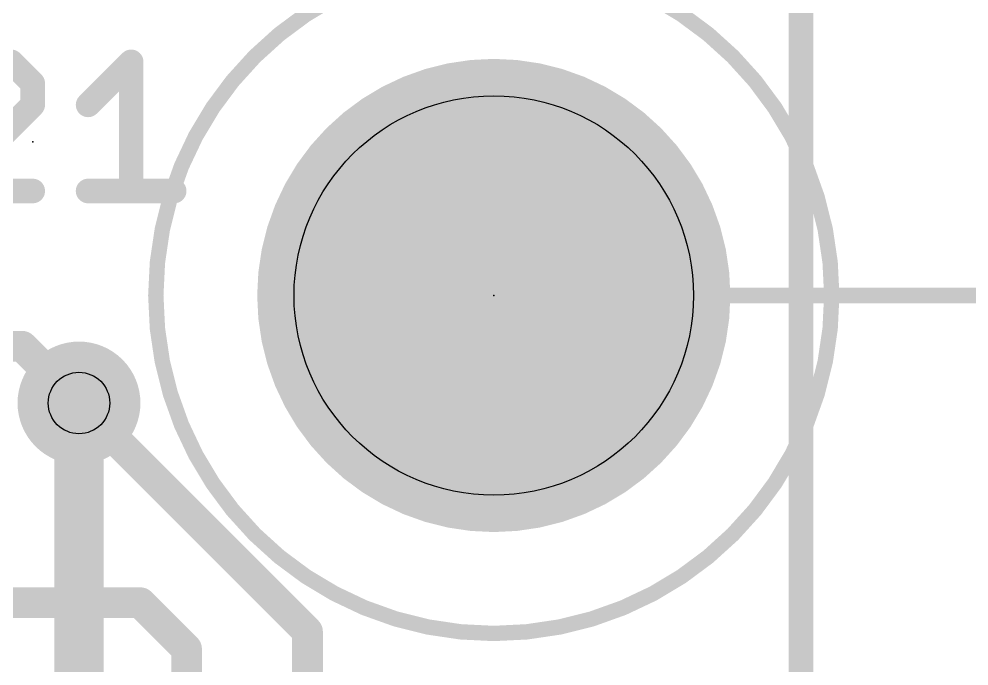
# Model space of a CAD drawing. Extents: x -33 to 74, y -9 to 23.
# Drawn here: x 8.78 to 16.63, y 9.64 to 14.99 of the extents above; entities that cross this region are included whole.
import ezdxf

# ---------------------------------------------------------------- set-up
doc = ezdxf.new("R2010")
doc.units = 0
for name, color, linetype in [('1', 12, 'CONTINUOUS'), ('16', 132, 'CONTINUOUS'), ('18', 110, 'CONTINUOUS'), ('20', 53, 'CONTINUOUS'), ('21', 41, 'CONTINUOUS'), ('23', 53, 'CONTINUOUS'), ('24', 53, 'CONTINUOUS'), ('29', 253, 'CONTINUOUS'), ('30', 253, 'CONTINUOUS'), ('39', 12, 'CONTINUOUS'), ('41', 12, 'CONTINUOUS'), ('42', 132, 'CONTINUOUS'), ('44', 253, 'CONTINUOUS'), ('47', 253, 'CONTINUOUS')]:
    doc.layers.add(name, color=color, linetype=linetype)

# ---------------------------------------------------------------- blocks, each defined once
blk = doc.blocks.new('ROUNDV')
at = {"const_width": 0.5}
blk.add_lwpolyline([(0, -0.25, 1), (0, 0.25, 1), (0, -0.25)], format="xyb", dxfattribs=at)

msp = doc.modelspace()

# ---------------------------------------------------------------- linework, layer by layer
at = {"layer": '1', "const_width": 0.254}
for points in [[(5.08, 12.28), (8.802, 12.28)], [(8.802, 12.28), (9.271, 11.811)], [(9.271, 11.811), (11.16, 9.922)], [(9.779, 10.16), (8.255, 10.16)], [(10.16, 9.779), (9.779, 10.16)], [(11.16, 9.12), (11.16, 9.922)], [(10.16, 9.12), (10.16, 9.779)]]:
    msp.add_lwpolyline(points, dxfattribs=at)
at = {"layer": '1', "const_width": 0.127}
for points in [[(8.8469, 12.3249, 1), (8.7571, 12.2351)], [(8.802, 12.2165, 1), (8.802, 12.3435)], [(9.3159, 11.8559, 1), (9.2261, 11.7661)], [(9.2261, 11.7661, 1), (9.3159, 11.8559)], [(9.8239, 10.2049, 1), (9.7341, 10.1151)], [(9.779, 10.0965, 1), (9.779, 10.2235)], [(11.2235, 9.922, 1), (11.0965, 9.922)], [(11.1151, 9.8771, 1), (11.2049, 9.9669)], [(10.2235, 9.779, 1), (10.0965, 9.779)], [(10.1151, 9.7341, 1), (10.2049, 9.8239)]]:
    msp.add_lwpolyline(points, format="xyb", dxfattribs=at)
at = {"layer": '16', "const_width": 0.4064}
msp.add_lwpolyline([(9.271, 8.001), (9.271, 11.811)], dxfattribs=at)
at = {"layer": '16', "const_width": 0.2032}
msp.add_lwpolyline([(9.3726, 11.811, 1), (9.1694, 11.811)], format="xyb", dxfattribs=at)
at = {"layer": '20', "const_width": 0.2032}
msp.add_lwpolyline([(15.24, 0), (15.24, 15.24)], dxfattribs=at)
at = {"layer": '20'}
msp.add_circle((12.7, 12.7), 1.651, dxfattribs=at)
at = {"layer": '21', "const_width": 0.2032}
for points in [[(8.7106, 14.6313), (8.3547, 14.6313)], [(8.8886, 14.4534), (8.7106, 14.6313)], [(9.3462, 14.2754), (9.7021, 14.6313)], [(9.7021, 14.6313), (9.7021, 13.5636)], [(8.8886, 14.2754), (8.8886, 14.4534)], [(8.1768, 13.5636), (8.8886, 14.2754)], [(8.8886, 13.5636), (8.1768, 13.5636)], [(9.3462, 13.5636), (10.058, 13.5636)]]:
    msp.add_lwpolyline(points, dxfattribs=at)
at = {"layer": '21', "const_width": 0.1016}
for points in [[(8.7466, 14.6672, 1), (8.6747, 14.5954)], [(8.7106, 14.5805, 1), (8.7106, 14.6821)], [(9.7529, 14.6313, 1), (9.6513, 14.6313)], [(9.738, 14.5954, 1), (9.6662, 14.6672)], [(8.9394, 14.4534, 1), (8.8378, 14.4534)], [(8.8527, 14.4174, 1), (8.9245, 14.4893)], [(8.9245, 14.2395, 1), (8.8527, 14.3113)], [(8.8378, 14.2754, 1), (8.9394, 14.2754)], [(9.3103, 14.3113, 1), (9.3821, 14.2395)], [(8.8886, 13.5128, 1), (8.8886, 13.6144)], [(9.3462, 13.6144, 1), (9.3462, 13.5128)], [(10.058, 13.5128, 1), (10.058, 13.6144)], [(9.6513, 13.5636, 1), (9.7529, 13.5636)]]:
    msp.add_lwpolyline(points, format="xyb", dxfattribs=at)
at = {"layer": '23'}
msp.add_point((12.7, 12.7), dxfattribs=at)
at = {"layer": '24'}
msp.add_point((8.89, 13.97), dxfattribs=at)
at = {"layer": '29', "const_width": 1.7526}
msp.add_lwpolyline([(12.7, 11.8237, 1), (12.7, 13.5763, 1), (12.7, 11.8237)], format="xyb", dxfattribs=at)
at = {"layer": '30', "const_width": 1.7526}
msp.add_lwpolyline([(12.7, 11.8237, 1), (12.7, 13.5763, 1), (12.7, 11.8237)], format="xyb", dxfattribs=at)
at = {"layer": '39', "const_width": 0.127}
msp.add_lwpolyline([(12.7, 9.906, 1), (12.7, 15.494, 1), (12.7, 9.906)], format="xyb", dxfattribs=at)
at = {"layer": '41'}
for points, const_width in [([(14.5542, 12.7, 1), (10.8458, 12.7)], 0.2032), ([(10.8458, 12.7, 1), (14.5542, 12.7)], 0.2032), ([(10.8966, 12.7, 1), (10.795, 12.7)], 0.1016), ([(14.605, 12.7, 1), (14.5034, 12.7)], 0.1016), ([(10.795, 12.7, 1), (10.8966, 12.7)], 0.1016), ([(14.5034, 12.7, 1), (14.605, 12.7)], 0.1016)]:
    msp.add_lwpolyline(points, format="xyb", dxfattribs=dict(at, const_width=const_width))
at = {"layer": '42'}
for points, const_width in [([(14.5542, 12.7, 1), (10.8458, 12.7)], 0.2032), ([(10.8458, 12.7, 1), (14.5542, 12.7)], 0.2032), ([(10.8966, 12.7, 1), (10.795, 12.7)], 0.1016), ([(14.605, 12.7, 1), (14.5034, 12.7)], 0.1016), ([(10.795, 12.7, 1), (10.8966, 12.7)], 0.1016), ([(14.5034, 12.7, 1), (14.605, 12.7)], 0.1016)]:
    msp.add_lwpolyline(points, format="xyb", dxfattribs=dict(at, const_width=const_width))
at = {"layer": '44'}
msp.add_circle((9.271, 11.811), 0.254, dxfattribs=at)
at = {"layer": '47', "const_width": 0.13}
for points in [[(12.7, 12.7), (21, 12.7)], [(12.7, 12.7), (23.54, 12.7)]]:
    msp.add_lwpolyline(points, dxfattribs=at)
at = {"layer": '47', "const_width": 0.065}
msp.add_lwpolyline([(12.7, 12.7325, 1), (12.7, 12.6675)], format="xyb", dxfattribs=at)
msp.add_lwpolyline([(12.7, 12.7325, 1), (12.7, 12.6675)], format="xyb", dxfattribs=at)

# ---------------------------------------------------------------- block references
at = {"layer": '18', "xscale": 1.016, "yscale": 1.016}
msp.add_blockref('ROUNDV', (9.271, 11.811), dxfattribs=at)
msp.add_blockref('ROUNDV', (9.271, 11.811), dxfattribs=at)

doc.saveas('drawing.dxf')
